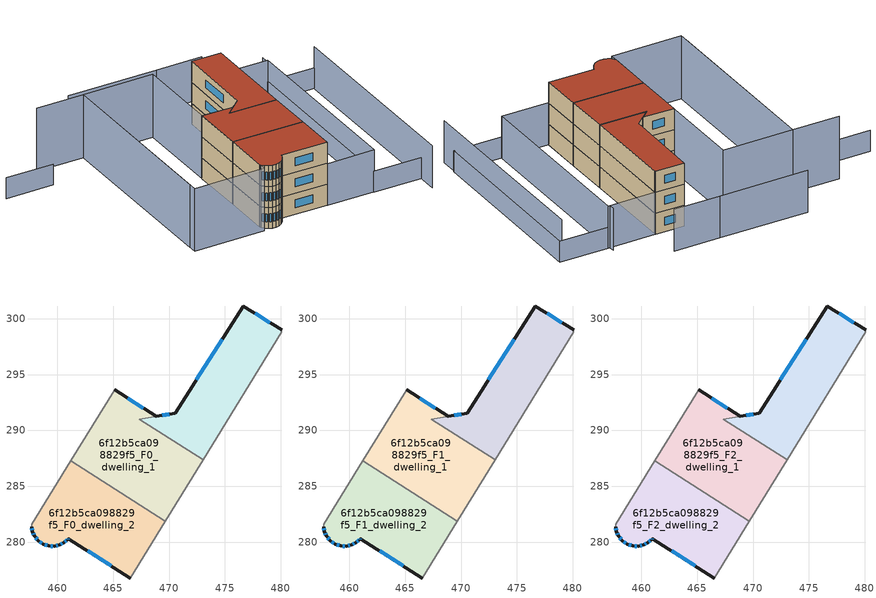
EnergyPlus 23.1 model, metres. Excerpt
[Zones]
6f12b5ca098829f5_F0_dwelling_0
 floor ground (EU_floor_Construction): 480.09,298.99 480.03,298.89 480.11,298.84 473.04,287.35 467.33,290.98 470.55,291.55 476.64,301.13 z0
 wall outside (EU_wall_Construction): 480.09,298.99 476.64,301.13 470.55,291.55 z0:3
 wall adiabatic (EU_wall_Construction): 473.04,287.35 480.11,298.84 480.03,298.89 480.09,298.99 z0:3
 wall to 6f12b5ca098829f5_F0_dwelling_1 (EU_wall_Construction): 470.55,291.55 467.33,290.98 473.04,287.35 z0:3
 window (EU_Window_Construction): 474.74,298.15 472.45,294.54 / 479.02,299.66 477.72,300.47 z0.93:2.07
6f12b5ca098829f5_F0_dwelling_1
 floor ground (EU_floor_Construction): 469.19,291.31 467.33,290.98 473.04,287.35 469.67,281.88 461.19,287.26 465.12,293.64 468.88,291.25 z0
 wall outside (EU_wall_Construction): 470.55,291.54 468.88,291.25 465.12,293.64 z0:3
 wall adiabatic (EU_wall_Construction): 465.12,293.64 461.19,287.26 / 469.67,281.88 473.04,287.35 z0:3
 wall to 6f12b5ca098829f5_F0_dwelling_2 (EU_wall_Construction): 461.19,287.26 469.67,281.88 z0:3
 window (EU_Window_Construction): 467.71,292 466.29,292.9 / 470.03,291.45 469.4,291.34 z0.93:2.07
6f12b5ca098829f5_F0_dwelling_2
 floor ground (EU_floor_Construction): 469.67,281.88 466.54,276.78 460.97,280.31 460.9,280.21 460.57,279.93 460.2,279.74 459.74,279.63 459.23,279.65 458.73,279.81 458.29,280.11 457.97,280.5 457.77,280.93 457.69,281.35 457.7,281.58 461.19,287.26 z0
 wall outside (EU_wall_Construction): 457.69,281.35 457.77,280.93 457.97,280.5 458.29,280.11 458.73,279.81 459.23,279.65 459.74,279.63 460.2,279.74 460.57,279.93 460.9,280.21 460.97,280.31 466.54,276.78 z0:3
 wall adiabatic (EU_wall_Construction): 461.19,287.26 457.7,281.58 457.69,281.35 / 466.54,276.78 469.67,281.88 z0:3
 window (EU_Window_Construction): 460.32,279.8 460.46,279.87 / 459.88,279.66 460.05,279.71 / 459.39,279.64 459.58,279.64 / 458.88,279.76 459.07,279.7 / 458.43,280.01 458.59,279.9 / 458.07,280.38 458.19,280.23 / 457.83,280.8 457.91,280.63 / 457.72,281.22 457.75,281.06 / 462.71,279.21 464.8,277.88 / 460.92,280.24 460.95,280.28 / 460.68,280.02 460.8,280.13 z0.93:2.07
6f12b5ca098829f5_F1_dwelling_0
 floor outside (EU_floor_Construction): 476.64,301.13 470.55,291.54 467.33,290.98 470.55,291.55 z3
 floor to 6f12b5ca098829f5_F0_dwelling_0 (EU_floor_Construction): 480.09,298.99 480.03,298.89 480.11,298.84 473.04,287.35 467.33,290.98 470.55,291.54 476.64,301.13 z3
 wall outside (EU_wall_Construction): 480.09,298.99 476.64,301.13 470.55,291.55 z3:6
 wall adiabatic (EU_wall_Construction): 473.04,287.35 480.11,298.84 480.03,298.89 480.09,298.99 z3:6
 wall to 6f12b5ca098829f5_F1_dwelling_1 (EU_wall_Construction): 470.55,291.55 467.33,290.98 473.04,287.35 z3:6
 window (EU_Window_Construction): 474.74,298.15 472.45,294.54 / 479.02,299.66 477.72,300.47 z3.93:5.07
6f12b5ca098829f5_F1_dwelling_1
 floor to 6f12b5ca098829f5_F0_dwelling_1 (EU_floor_Construction): 469.19,291.31 467.33,290.98 473.04,287.35 469.67,281.88 461.19,287.26 465.12,293.64 468.88,291.25 z3
 wall outside (EU_wall_Construction): 470.55,291.54 468.88,291.25 465.12,293.64 z3:6
 wall adiabatic (EU_wall_Construction): 465.12,293.64 461.19,287.26 / 469.67,281.88 473.04,287.35 z3:6
 wall to 6f12b5ca098829f5_F1_dwelling_2 (EU_wall_Construction): 461.19,287.26 469.67,281.88 z3:6
 window (EU_Window_Construction): 467.71,292 466.29,292.9 / 470.03,291.45 469.4,291.34 z3.93:5.07
6f12b5ca098829f5_F1_dwelling_2
 floor to 6f12b5ca098829f5_F0_dwelling_2 (EU_floor_Construction): 469.67,281.88 466.54,276.78 460.97,280.31 460.9,280.21 460.57,279.93 460.2,279.74 459.74,279.63 459.23,279.65 458.73,279.81 458.29,280.11 457.97,280.5 457.77,280.93 457.69,281.35 457.7,281.58 461.19,287.26 z3
 wall outside (EU_wall_Construction): 457.69,281.35 457.77,280.93 457.97,280.5 458.29,280.11 458.73,279.81 459.23,279.65 459.74,279.63 460.2,279.74 460.57,279.93 460.9,280.21 460.97,280.31 466.54,276.78 z3:6
 wall adiabatic (EU_wall_Construction): 461.19,287.26 457.7,281.58 457.69,281.35 / 466.54,276.78 469.67,281.88 z3:6
 window (EU_Window_Construction): 460.32,279.8 460.46,279.87 / 459.88,279.66 460.05,279.71 / 459.39,279.64 459.58,279.64 / 458.88,279.76 459.07,279.7 / 458.43,280.01 458.59,279.9 / 458.07,280.38 458.19,280.23 / 457.83,280.8 457.91,280.63 / 457.72,281.22 457.75,281.06 / 462.71,279.21 464.8,277.88 / 460.92,280.24 460.95,280.28 / 460.68,280.02 460.8,280.13 z3.93:5.07
6f12b5ca098829f5_F2_dwelling_0
 floor outside (EU_floor_Construction): 476.64,301.13 470.55,291.54 467.33,290.98 470.55,291.55 z6
 floor to 6f12b5ca098829f5_F1_dwelling_0 (EU_floor_Construction): 480.09,298.99 480.03,298.89 480.11,298.84 473.04,287.35 467.33,290.98 470.55,291.54 476.64,301.13 z6
 wall outside (EU_wall_Construction): 480.09,298.99 476.64,301.13 470.55,291.55 z6:9
 wall adiabatic (EU_wall_Construction): 473.04,287.35 480.11,298.84 480.03,298.89 480.09,298.99 z6:9
 wall to 6f12b5ca098829f5_F2_dwelling_1 (EU_wall_Construction): 470.55,291.55 467.33,290.98 473.04,287.35 z6:9
 window (EU_Window_Construction): 474.74,298.15 472.45,294.54 / 479.02,299.66 477.72,300.47 z6.93:8.07
 roof outside (EU_roof_Construction): 473.04,287.35 480.11,298.84 480.03,298.89 480.09,298.99 476.64,301.13 470.55,291.54 467.33,290.98 z9
6f12b5ca098829f5_F2_dwelling_1
 floor to 6f12b5ca098829f5_F1_dwelling_1 (EU_floor_Construction): 469.19,291.31 467.33,290.98 473.04,287.35 469.67,281.88 461.19,287.26 465.12,293.64 468.88,291.25 z6
 wall outside (EU_wall_Construction): 470.55,291.54 468.88,291.25 465.12,293.64 z6:9
 wall adiabatic (EU_wall_Construction): 465.12,293.64 461.19,287.26 / 469.67,281.88 473.04,287.35 z6:9
 wall to 6f12b5ca098829f5_F2_dwelling_2 (EU_wall_Construction): 461.19,287.26 469.67,281.88 z6:9
 window (EU_Window_Construction): 467.71,292 466.29,292.9 / 470.03,291.45 469.4,291.34 z6.93:8.07
 roof outside (EU_roof_Construction): 469.67,281.88 473.04,287.35 467.33,290.98 469.19,291.31 468.88,291.25 465.12,293.64 461.19,287.26 z9
6f12b5ca098829f5_F2_dwelling_2
 floor to 6f12b5ca098829f5_F1_dwelling_2 (EU_floor_Construction): 469.67,281.88 466.54,276.78 460.97,280.31 460.9,280.21 460.57,279.93 460.2,279.74 459.74,279.63 459.23,279.65 458.73,279.81 458.29,280.11 457.97,280.5 457.77,280.93 457.69,281.35 457.7,281.58 461.19,287.26 z6
 wall outside (EU_wall_Construction): 457.69,281.35 457.77,280.93 457.97,280.5 458.29,280.11 458.73,279.81 459.23,279.65 459.74,279.63 460.2,279.74 460.57,279.93 460.9,280.21 460.97,280.31 466.54,276.78 z6:9
 wall adiabatic (EU_wall_Construction): 461.19,287.26 457.7,281.58 457.69,281.35 / 466.54,276.78 469.67,281.88 z6:9
 window (EU_Window_Construction): 460.32,279.8 460.46,279.87 / 459.88,279.66 460.05,279.71 / 459.39,279.64 459.58,279.64 / 458.88,279.76 459.07,279.7 / 458.43,280.01 458.59,279.9 / 458.07,280.38 458.19,280.23 / 457.83,280.8 457.91,280.63 / 457.72,281.22 457.75,281.06 / 462.71,279.21 464.8,277.88 / 460.92,280.24 460.95,280.28 / 460.68,280.02 460.8,280.13 z6.93:8.07
 roof outside (EU_roof_Construction): 466.54,276.78 469.67,281.88 461.19,287.26 457.7,281.58 457.69,281.35 457.77,280.93 457.97,280.5 458.29,280.11 458.73,279.81 459.23,279.65 459.74,279.63 460.2,279.74 460.57,279.93 460.9,280.21 460.97,280.31 z9
shading: 476.52,267.3 491.6,291.82 / 485.72,295.48 486.13,296.15 / 482.82,303.02 477.21,306.47 / 477.21,306.47 466.4,313.13 / 485.91,295.36 472.25,273.15 / 472.25,273.15 466.49,276.69 / 466.49,276.69 480.15,298.91 / 480.15,298.91 485.91,295.36 z0:6; 449.3,312.85 455.08,309.29 / 491.84,291.67 478.02,269.48 / 478.02,269.48 472.09,273.18 / 472.09,273.18 485.91,295.36 / 485.91,295.36 491.84,291.67 z0:3; 457.18,312.7 462.89,309.18 / 462.89,309.18 449.2,286.92 / 471.45,303.93 457.16,280.7 / 457.16,280.7 448.61,285.96 / 448.61,285.96 462.9,309.19 / 462.9,309.19 471.45,303.93 z0:9
[Building]
EU S2 Campaign: North Axis=0; Terrain=City; Solar Distribution=FullExterior
[Site:Location]
Montreal-Trudeau.Intl.AP: Latitude=45.4667; Longitude=-73.75; Time Zone=-5; Elevation=36
[SizingPeriod:WeatherFileDays]
AnnualSizingPeriod: Begin Month=1; Begin Day of Month=1; End Month=12; End Day of Month=31; Day of Week for Start Day=Monday; Use Weather File Daylight Saving Period=No; Use Weather File Rain and Snow Indicators=No
[MATERIAL]
EU_InternalMass_Material: Roughness=MediumRough; Thickness=0.1; Conductivity=1; Density=1800; Specific Heat=900; Thermal Absorptance=0.9; Solar Absorptance=0.7; Visible Absorptance=0.7
[MATERIAL:NOMASS] Roughness=MediumRough; Thermal Absorptance=0.9; Solar Absorptance=0.7; Visible Absorptance=0.7
Name | Thermal Resistance
EU_wall_NoMass; EU_floor_NoMass | 1.36485
EU_roof_NoMass | 2.55992
[WINDOWMATERIAL:SIMPLEGLAZINGSYSTEM]
EU_Window_SimpleGlazing: UFactor=3.92339; Solar Heat Gain Coefficient=0.8; Visible Transmittance=0.8
[CONSTRUCTION]
EU_wall_Construction: EU_wall_NoMass
EU_roof_Construction: EU_roof_NoMass
EU_floor_Construction: EU_floor_NoMass
EU_Window_Construction: EU_Window_SimpleGlazing
EU_InternalMass_Construction: EU_InternalMass_Material
[ZONE] Type=1; Multiplier=1; Ceiling Height=autocalculate; Floor Area=autocalculate; Part of Total Floor Area=Yes
Name | Volume
6f12b5ca098829f5_F0_dwelling_0; 6f12b5ca098829f5_F1_dwelling_0; 6f12b5ca098829f5_F2_dwelling_0 | 181.303
6f12b5ca098829f5_F0_dwelling_1; 6f12b5ca098829f5_F1_dwelling_1; 6f12b5ca098829f5_F2_dwelling_1 | 205.976
6f12b5ca098829f5_F0_dwelling_2 | 193.634
6f12b5ca098829f5_F1_dwelling_2; 6f12b5ca098829f5_F2_dwelling_2 | 193.635
[INTERNALMASS] Construction=EU_InternalMass_Construction
Name | Zone or ZoneList | Surface Area
6f12b5ca098829f5_F0_dwelling_0_EU_InternalMass | 6f12b5ca098829f5_F0_dwelling_0 | 60.4203
6f12b5ca098829f5_F0_dwelling_1_EU_InternalMass | 6f12b5ca098829f5_F0_dwelling_1 | 68.6697
6f12b5ca098829f5_F0_dwelling_2_EU_InternalMass | 6f12b5ca098829f5_F0_dwelling_2 | 64.5451
6f12b5ca098829f5_F1_dwelling_0_EU_InternalMass | 6f12b5ca098829f5_F1_dwelling_0 | 60.4203
6f12b5ca098829f5_F1_dwelling_1_EU_InternalMass | 6f12b5ca098829f5_F1_dwelling_1 | 68.6697
6f12b5ca098829f5_F1_dwelling_2_EU_InternalMass | 6f12b5ca098829f5_F1_dwelling_2 | 64.5451
6f12b5ca098829f5_F2_dwelling_0_EU_InternalMass | 6f12b5ca098829f5_F2_dwelling_0 | 60.4203
6f12b5ca098829f5_F2_dwelling_1_EU_InternalMass | 6f12b5ca098829f5_F2_dwelling_1 | 68.6697
6f12b5ca098829f5_F2_dwelling_2_EU_InternalMass | 6f12b5ca098829f5_F2_dwelling_2 | 64.5451
[OTHEREQUIPMENT] Fuel Type=Electricity; Design Level Calculation Method=Watts/Area; Power per Zone Floor Area=1; Fraction Latent=0; Fraction Radiant=0; Fraction Lost=0; Carbon Dioxide Generation Rate=0; EndUse Subcategory=EU_Step8_InternalGains
Name | Zone or ZoneList or Space or SpaceList | Schedule
EU_Step8_InternalGain_6f12b5ca098829f5_F0_dwelling_0_f000 | 6f12b5ca098829f5_F0_dwelling_0 | EU_Step8_GainSchedule_6f12b5ca098829f5_F0_dwelling_0_f000
EU_Step8_InternalGain_6f12b5ca098829f5_F0_dwelling_1_f000 | 6f12b5ca098829f5_F0_dwelling_1 | EU_Step8_GainSchedule_6f12b5ca098829f5_F0_dwelling_1_f000
EU_Step8_InternalGain_6f12b5ca098829f5_F0_dwelling_2_f000 | 6f12b5ca098829f5_F0_dwelling_2 | EU_Step8_GainSchedule_6f12b5ca098829f5_F0_dwelling_2_f000
EU_Step8_InternalGain_6f12b5ca098829f5_F1_dwelling_0_f000 | 6f12b5ca098829f5_F1_dwelling_0 | EU_Step8_GainSchedule_6f12b5ca098829f5_F1_dwelling_0_f000
EU_Step8_InternalGain_6f12b5ca098829f5_F1_dwelling_1_f000 | 6f12b5ca098829f5_F1_dwelling_1 | EU_Step8_GainSchedule_6f12b5ca098829f5_F1_dwelling_1_f000
EU_Step8_InternalGain_6f12b5ca098829f5_F1_dwelling_2_f000 | 6f12b5ca098829f5_F1_dwelling_2 | EU_Step8_GainSchedule_6f12b5ca098829f5_F1_dwelling_2_f000
EU_Step8_InternalGain_6f12b5ca098829f5_F2_dwelling_0_f000 | 6f12b5ca098829f5_F2_dwelling_0 | EU_Step8_GainSchedule_6f12b5ca098829f5_F2_dwelling_0_f000
EU_Step8_InternalGain_6f12b5ca098829f5_F2_dwelling_1_f000 | 6f12b5ca098829f5_F2_dwelling_1 | EU_Step8_GainSchedule_6f12b5ca098829f5_F2_dwelling_1_f000
EU_Step8_InternalGain_6f12b5ca098829f5_F2_dwelling_2_f000 | 6f12b5ca098829f5_F2_dwelling_2 | EU_Step8_GainSchedule_6f12b5ca098829f5_F2_dwelling_2_f000
[ZONEVENTILATION:DESIGNFLOWRATE] Schedule=EU_AlwaysOn; Design Flow Rate Calculation Method=AirChanges/Hour; Air Changes per Hour=0.860309; Ventilation Type=Natural; Fan Pressure Rise=0; Fan Total Efficiency=1; Constant Term Coefficient=1; Temperature Term Coefficient=0; Velocity Term Coefficient=0; Velocity Squared Term Coefficient=0; Minimum Indoor Temperature=-100; Maximum Indoor Temperature=100; Delta Temperature=-100; Minimum Outdoor Temperature=-100; Maximum Outdoor Temperature=100; Maximum Wind Speed=40
Name | Zone or ZoneList or Space or SpaceList
EU_ConstantAir_6f12b5ca098829f5_F0_dwelling_0 | 6f12b5ca098829f5_F0_dwelling_0
EU_ConstantAir_6f12b5ca098829f5_F0_dwelling_1 | 6f12b5ca098829f5_F0_dwelling_1
EU_ConstantAir_6f12b5ca098829f5_F0_dwelling_2 | 6f12b5ca098829f5_F0_dwelling_2
EU_ConstantAir_6f12b5ca098829f5_F1_dwelling_0 | 6f12b5ca098829f5_F1_dwelling_0
EU_ConstantAir_6f12b5ca098829f5_F1_dwelling_1 | 6f12b5ca098829f5_F1_dwelling_1
EU_ConstantAir_6f12b5ca098829f5_F1_dwelling_2 | 6f12b5ca098829f5_F1_dwelling_2
EU_ConstantAir_6f12b5ca098829f5_F2_dwelling_0 | 6f12b5ca098829f5_F2_dwelling_0
EU_ConstantAir_6f12b5ca098829f5_F2_dwelling_1 | 6f12b5ca098829f5_F2_dwelling_1
EU_ConstantAir_6f12b5ca098829f5_F2_dwelling_2 | 6f12b5ca098829f5_F2_dwelling_2
[HVACTEMPLATE:THERMOSTAT] Constant Heating Setpoint=20; Constant Cooling Setpoint=50
EU_HeatOnly_6f12b5ca098829f5_F0_dwelling_0; EU_HeatOnly_6f12b5ca098829f5_F0_dwelling_1; EU_HeatOnly_6f12b5ca098829f5_F0_dwelling_2; EU_HeatOnly_6f12b5ca098829f5_F1_dwelling_0; EU_HeatOnly_6f12b5ca098829f5_F1_dwelling_1; EU_HeatOnly_6f12b5ca098829f5_F1_dwelling_2; EU_HeatOnly_6f12b5ca098829f5_F2_dwelling_0; EU_HeatOnly_6f12b5ca098829f5_F2_dwelling_1; EU_HeatOnly_6f12b5ca098829f5_F2_dwelling_2
[HVACTEMPLATE:ZONE:IDEALLOADSAIRSYSTEM] System Availability Schedule=EU_AlwaysOn; Maximum Heating Supply Air Temperature=50; Minimum Cooling Supply Air Temperature=13; Maximum Heating Supply Air Humidity Ratio=0.0156; Minimum Cooling Supply Air Humidity Ratio=0.0077; Heating Limit=NoLimit; Cooling Limit=NoLimit; Heating Availability Schedule=EU_AlwaysOn; Cooling Availability Schedule=EU_CoolingOff; Dehumidification Control Type=ConstantSensibleHeatRatio; Cooling Sensible Heat Ratio=0.7; Dehumidification Setpoint=60; Humidification Control Type=None; Humidification Setpoint=30; Outdoor Air Method=None; Outdoor Air Flow Rate per Person=0.00944; Outdoor Air Flow Rate per Zone Floor Area=0; Outdoor Air Flow Rate per Zone=0; Demand Controlled Ventilation Type=None; Outdoor Air Economizer Type=NoEconomizer; Heat Recovery Type=None; Sensible Heat Recovery Effectiveness=0.7; Latent Heat Recovery Effectiveness=0.65
Name | Template Thermostat
6f12b5ca098829f5_F0_dwelling_0 | EU_HeatOnly_6f12b5ca098829f5_F0_dwelling_0
6f12b5ca098829f5_F0_dwelling_1 | EU_HeatOnly_6f12b5ca098829f5_F0_dwelling_1
6f12b5ca098829f5_F0_dwelling_2 | EU_HeatOnly_6f12b5ca098829f5_F0_dwelling_2
6f12b5ca098829f5_F1_dwelling_0 | EU_HeatOnly_6f12b5ca098829f5_F1_dwelling_0
6f12b5ca098829f5_F1_dwelling_1 | EU_HeatOnly_6f12b5ca098829f5_F1_dwelling_1
6f12b5ca098829f5_F1_dwelling_2 | EU_HeatOnly_6f12b5ca098829f5_F1_dwelling_2
6f12b5ca098829f5_F2_dwelling_0 | EU_HeatOnly_6f12b5ca098829f5_F2_dwelling_0
6f12b5ca098829f5_F2_dwelling_1 | EU_HeatOnly_6f12b5ca098829f5_F2_dwelling_1
6f12b5ca098829f5_F2_dwelling_2 | EU_HeatOnly_6f12b5ca098829f5_F2_dwelling_2
[SIZING:ZONE] Zone Cooling Design Supply Air Temperature Input Method=SupplyAirTemperature; Zone Cooling Design Supply Air Temperature=13; Zone Heating Design Supply Air Temperature Input Method=SupplyAirTemperature; Zone Heating Design Supply Air Temperature=50; Zone Cooling Design Supply Air Humidity Ratio=0.008; Zone Heating Design Supply Air Humidity Ratio=0.008; Cooling Design Air Flow Method=DesignDay; Cooling Design Air Flow Rate=0; Cooling Minimum Air Flow per Zone Floor Area=0.000762; Cooling Minimum Air Flow=0; Cooling Minimum Air Flow Fraction=0.2; Heating Design Air Flow Method=DesignDay; Heating Design Air Flow Rate=0; Heating Maximum Air Flow per Zone Floor Area=0.002032; Heating Maximum Air Flow=0.141576; Heating Maximum Air Flow Fraction=0.3; Account for Dedicated Outdoor Air System=No; Dedicated Outdoor Air System Control Strategy=NeutralSupplyAir; Dedicated Outdoor Air Low Setpoint Temperature for Design=autosize; Dedicated Outdoor Air High Setpoint Temperature for Design=autosize; Zone Load Sizing Method=Sensible Load Only No Latent Load; Zone Latent Cooling Design Supply Air Humidity Ratio Input Method=HumidityRatioDifference; Zone Cooling Design Supply Air Humidity Ratio Difference=0.005; Zone Latent Heating Design Supply Air Humidity Ratio Input Method=HumidityRatioDifference; Zone Humidification Design Supply Air Humidity Ratio Difference=0.005
6f12b5ca098829f5_F0_dwelling_0; 6f12b5ca098829f5_F0_dwelling_1; 6f12b5ca098829f5_F0_dwelling_2; 6f12b5ca098829f5_F1_dwelling_0; 6f12b5ca098829f5_F1_dwelling_1; 6f12b5ca098829f5_F1_dwelling_2; 6f12b5ca098829f5_F2_dwelling_0; 6f12b5ca098829f5_F2_dwelling_1; 6f12b5ca098829f5_F2_dwelling_2
[SCHEDULE:CONSTANT]
Name | Hourly Value
EU_AlwaysOn | 1
EU_CoolingOff | 0
[SCHEDULE:FILE] Column Number=1; Rows to Skip at Top=0; Number of Hours of Data=8760; Column Separator=Comma; Interpolate to Timestep=No; Minutes per Item=60; Adjust Schedule for Daylight Savings=Yes
Name | File
EU_Step8_GainSchedule_6f12b5ca098829f5_F0_dwelling_0_f000 | ../../schedules/6f12b5ca098829f5/6f12b5ca098829f5_F0_dwelling_0_f000_gain.csv
EU_Step8_GainSchedule_6f12b5ca098829f5_F0_dwelling_1_f000 | ../../schedules/6f12b5ca098829f5/6f12b5ca098829f5_F0_dwelling_1_f000_gain.csv
EU_Step8_GainSchedule_6f12b5ca098829f5_F0_dwelling_2_f000 | ../../schedules/6f12b5ca098829f5/6f12b5ca098829f5_F0_dwelling_2_f000_gain.csv
EU_Step8_GainSchedule_6f12b5ca098829f5_F1_dwelling_0_f000 | ../../schedules/6f12b5ca098829f5/6f12b5ca098829f5_F1_dwelling_0_f000_gain.csv
EU_Step8_GainSchedule_6f12b5ca098829f5_F1_dwelling_1_f000 | ../../schedules/6f12b5ca098829f5/6f12b5ca098829f5_F1_dwelling_1_f000_gain.csv
EU_Step8_GainSchedule_6f12b5ca098829f5_F1_dwelling_2_f000 | ../../schedules/6f12b5ca098829f5/6f12b5ca098829f5_F1_dwelling_2_f000_gain.csv
EU_Step8_GainSchedule_6f12b5ca098829f5_F2_dwelling_0_f000 | ../../schedules/6f12b5ca098829f5/6f12b5ca098829f5_F2_dwelling_0_f000_gain.csv
EU_Step8_GainSchedule_6f12b5ca098829f5_F2_dwelling_1_f000 | ../../schedules/6f12b5ca098829f5/6f12b5ca098829f5_F2_dwelling_1_f000_gain.csv
EU_Step8_GainSchedule_6f12b5ca098829f5_F2_dwelling_2_f000 | ../../schedules/6f12b5ca098829f5/6f12b5ca098829f5_F2_dwelling_2_f000_gain.csv
